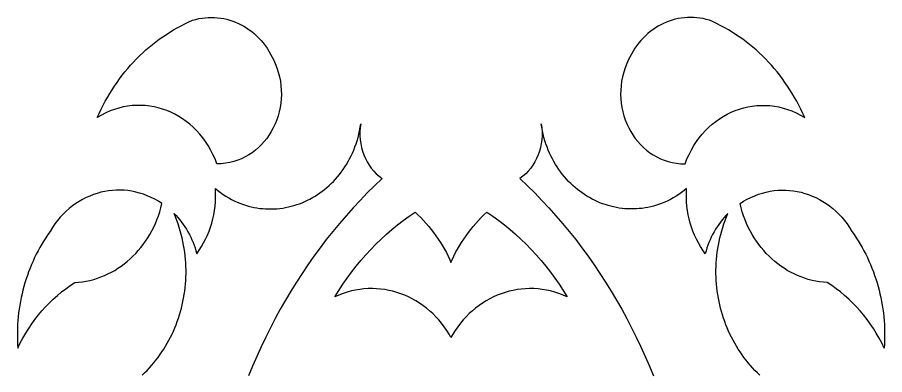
# Model space of a CAD drawing. Extents: x -3069 to -2029, y 258 to 1298.
# Drawn here: x -2590.7 to -2507.7, y 1200.5 to 1234.6 of the extents above; entities that cross this region are included whole.
import ezdxf

# ---------------------------------------------------------------- set-up
doc = ezdxf.new("R2010")
doc.units = 0
doc.layers.add('LAYER_1', color=18, linetype='CONTINUOUS')

msp = doc.modelspace()

# ---------------------------------------------------------------- linework, layer by layer
at = {"layer": 'LAYER_1'}
for points in [[(-2566.041, 1230.229), (-2565.873, 1229.807), (-2565.733, 1229.382), (-2565.621, 1228.955), (-2565.535, 1228.528), (-2565.477, 1228.1), (-2565.444, 1227.674), (-2565.437, 1227.251), (-2565.454, 1226.831), (-2565.495, 1226.415), (-2565.559, 1226.005), (-2565.646, 1225.602), (-2565.756, 1225.207), (-2565.886, 1224.821), (-2566.038, 1224.445), (-2566.21, 1224.08), (-2566.401, 1223.727), (-2566.612, 1223.388), (-2566.84, 1223.063), (-2567.087, 1222.753), (-2567.35, 1222.46), (-2567.63, 1222.185), (-2567.925, 1221.928), (-2568.236, 1221.692), (-2568.562, 1221.476), (-2568.901, 1221.282), (-2569.253, 1221.111), (-2569.618, 1220.964), (-2569.996, 1220.843), (-2570.384, 1220.748), (-2570.783, 1220.68), (-2570.987, 1220.657), (-2571.193, 1220.641), (-2571.401, 1220.632), (-2571.612, 1220.631), (-2571.791, 1221.091), (-2571.99, 1221.534), (-2572.209, 1221.959), (-2572.446, 1222.366), (-2572.701, 1222.754), (-2572.972, 1223.124), (-2573.26, 1223.475), (-2573.562, 1223.806), (-2573.879, 1224.118), (-2574.209, 1224.409), (-2574.551, 1224.68), (-2574.905, 1224.931), (-2575.27, 1225.16), (-2575.644, 1225.368), (-2576.027, 1225.553), (-2576.419, 1225.717), (-2576.817, 1225.859), (-2577.222, 1225.977), (-2577.633, 1226.073), (-2578.047, 1226.145), (-2578.466, 1226.193), (-2578.887, 1226.217), (-2579.31, 1226.217), (-2579.735, 1226.191), (-2580.159, 1226.141), (-2580.583, 1226.065), (-2581.005, 1225.963), (-2581.425, 1225.836), (-2581.841, 1225.681), (-2582.254, 1225.5), (-2582.661, 1225.292), (-2583.062, 1225.056), (-2582.884, 1225.453), (-2582.698, 1225.844), (-2582.504, 1226.229), (-2582.301, 1226.609), (-2582.092, 1226.983), (-2581.874, 1227.35), (-2581.649, 1227.712), (-2581.417, 1228.067), (-2581.177, 1228.415), (-2580.93, 1228.757), (-2580.676, 1229.093), (-2580.416, 1229.421), (-2580.148, 1229.742), (-2579.874, 1230.057), (-2579.593, 1230.364), (-2579.306, 1230.663), (-2579.012, 1230.956), (-2578.713, 1231.24), (-2578.407, 1231.517), (-2578.096, 1231.786), (-2577.778, 1232.048), (-2577.455, 1232.301), (-2577.126, 1232.545), (-2576.792, 1232.782), (-2576.453, 1233.01), (-2576.108, 1233.23), (-2575.758, 1233.44), (-2575.404, 1233.642), (-2575.044, 1233.835), (-2574.68, 1234.019), (-2574.311, 1234.194), (-2573.938, 1234.359), (-2573.637, 1234.445), (-2573.336, 1234.514), (-2573.034, 1234.568), (-2572.733, 1234.606), (-2572.433, 1234.629), (-2572.133, 1234.636), (-2571.835, 1234.629), (-2571.538, 1234.607), (-2571.244, 1234.571), (-2570.953, 1234.52), (-2570.664, 1234.455), (-2570.38, 1234.377), (-2570.099, 1234.285), (-2569.822, 1234.179), (-2569.55, 1234.06), (-2569.283, 1233.928), (-2569.021, 1233.784), (-2568.766, 1233.627), (-2568.517, 1233.457), (-2568.274, 1233.276), (-2568.039, 1233.082), (-2567.811, 1232.877), (-2567.592, 1232.66), (-2567.38, 1232.432), (-2567.178, 1232.193), (-2566.985, 1231.944), (-2566.801, 1231.683), (-2566.627, 1231.412), (-2566.464, 1231.131), (-2566.312, 1230.84), (-2566.171, 1230.539)], [(-2532.347, 1230.229), (-2532.515, 1229.807), (-2532.655, 1229.382), (-2532.767, 1228.955), (-2532.853, 1228.528), (-2532.911, 1228.1), (-2532.944, 1227.674), (-2532.951, 1227.251), (-2532.934, 1226.831), (-2532.893, 1226.415), (-2532.829, 1226.005), (-2532.741, 1225.602), (-2532.632, 1225.207), (-2532.501, 1224.821), (-2532.35, 1224.445), (-2532.178, 1224.08), (-2531.987, 1223.727), (-2531.776, 1223.388), (-2531.548, 1223.063), (-2531.301, 1222.753), (-2531.038, 1222.46), (-2530.758, 1222.185), (-2530.462, 1221.928), (-2530.152, 1221.692), (-2529.826, 1221.476), (-2529.487, 1221.282), (-2529.135, 1221.111), (-2528.769, 1220.964), (-2528.392, 1220.843), (-2528.004, 1220.748), (-2527.604, 1220.68), (-2527.401, 1220.657), (-2527.195, 1220.641), (-2526.987, 1220.632), (-2526.776, 1220.631), (-2526.597, 1221.091), (-2526.398, 1221.534), (-2526.179, 1221.959), (-2525.942, 1222.366), (-2525.687, 1222.754), (-2525.416, 1223.124), (-2525.128, 1223.475), (-2524.826, 1223.806), (-2524.509, 1224.118), (-2524.179, 1224.409), (-2523.837, 1224.68), (-2523.483, 1224.931), (-2523.118, 1225.16), (-2522.744, 1225.368), (-2522.36, 1225.553), (-2521.969, 1225.717), (-2521.57, 1225.859), (-2521.166, 1225.977), (-2520.755, 1226.073), (-2520.341, 1226.145), (-2519.922, 1226.193), (-2519.501, 1226.217), (-2519.078, 1226.217), (-2518.653, 1226.191), (-2518.229, 1226.141), (-2517.805, 1226.065), (-2517.383, 1225.963), (-2516.963, 1225.836), (-2516.546, 1225.681), (-2516.134, 1225.5), (-2515.727, 1225.292), (-2515.326, 1225.056), (-2515.504, 1225.453), (-2515.69, 1225.844), (-2515.884, 1226.229), (-2516.086, 1226.609), (-2516.296, 1226.983), (-2516.514, 1227.35), (-2516.739, 1227.712), (-2516.971, 1228.067), (-2517.211, 1228.415), (-2517.458, 1228.757), (-2517.712, 1229.093), (-2517.972, 1229.421), (-2518.24, 1229.742), (-2518.514, 1230.057), (-2518.795, 1230.364), (-2519.082, 1230.663), (-2519.375, 1230.956), (-2519.675, 1231.24), (-2519.981, 1231.517), (-2520.292, 1231.786), (-2520.61, 1232.048), (-2520.933, 1232.301), (-2521.262, 1232.545), (-2521.596, 1232.782), (-2521.935, 1233.01), (-2522.28, 1233.23), (-2522.629, 1233.44), (-2522.984, 1233.642), (-2523.344, 1233.835), (-2523.708, 1234.019), (-2524.077, 1234.194), (-2524.45, 1234.359), (-2524.751, 1234.445), (-2525.052, 1234.514), (-2525.353, 1234.568), (-2525.655, 1234.606), (-2525.955, 1234.629), (-2526.255, 1234.636), (-2526.553, 1234.629), (-2526.849, 1234.607), (-2527.144, 1234.571), (-2527.435, 1234.52), (-2527.723, 1234.455), (-2528.008, 1234.377), (-2528.289, 1234.285), (-2528.566, 1234.179), (-2528.838, 1234.06), (-2529.105, 1233.928), (-2529.367, 1233.784), (-2529.622, 1233.627), (-2529.871, 1233.457), (-2530.114, 1233.276), (-2530.349, 1233.082), (-2530.576, 1232.877), (-2530.796, 1232.66), (-2531.007, 1232.432), (-2531.21, 1232.193), (-2531.403, 1231.944), (-2531.587, 1231.683), (-2531.76, 1231.412), (-2531.924, 1231.131), (-2532.076, 1230.84), (-2532.217, 1230.539)], [(-2576.873, 1216.819), (-2577.216, 1217.041), (-2577.566, 1217.241), (-2577.921, 1217.42), (-2578.28, 1217.579), (-2578.644, 1217.716), (-2579.011, 1217.833), (-2579.38, 1217.93), (-2579.752, 1218.006), (-2580.125, 1218.062), (-2580.499, 1218.098), (-2580.873, 1218.114), (-2581.246, 1218.11), (-2581.619, 1218.087), (-2581.989, 1218.045), (-2582.356, 1217.984), (-2582.721, 1217.903), (-2583.082, 1217.804), (-2583.438, 1217.686), (-2583.789, 1217.549), (-2584.134, 1217.394), (-2584.472, 1217.221), (-2584.804, 1217.03), (-2585.127, 1216.821), (-2585.443, 1216.595), (-2585.749, 1216.351), (-2586.045, 1216.089), (-2586.331, 1215.81), (-2586.606, 1215.515), (-2586.869, 1215.202), (-2587.119, 1214.873), (-2587.357, 1214.527), (-2587.581, 1214.164), (-2587.791, 1213.866), (-2587.994, 1213.563), (-2588.19, 1213.255), (-2588.38, 1212.943), (-2588.562, 1212.627), (-2588.737, 1212.306), (-2588.905, 1211.982), (-2589.066, 1211.653), (-2589.22, 1211.321), (-2589.367, 1210.986), (-2589.506, 1210.647), (-2589.638, 1210.304), (-2589.762, 1209.959), (-2589.879, 1209.611), (-2589.989, 1209.259), (-2590.091, 1208.905), (-2590.186, 1208.549), (-2590.273, 1208.19), (-2590.353, 1207.829), (-2590.424, 1207.466), (-2590.489, 1207.101), (-2590.545, 1206.734), (-2590.594, 1206.366), (-2590.635, 1205.996), (-2590.668, 1205.625), (-2590.693, 1205.252), (-2590.71, 1204.879), (-2590.719, 1204.504), (-2590.72, 1204.129), (-2590.713, 1203.753), (-2590.698, 1203.377), (-2590.675, 1203.001), (-2590.438, 1203.488), (-2590.186, 1203.964), (-2589.919, 1204.429), (-2589.636, 1204.882), (-2589.34, 1205.323), (-2589.03, 1205.751), (-2588.705, 1206.167), (-2588.368, 1206.569), (-2588.017, 1206.958), (-2587.654, 1207.333), (-2587.279, 1207.693), (-2586.891, 1208.038), (-2586.492, 1208.368), (-2586.082, 1208.683), (-2585.66, 1208.981), (-2585.229, 1209.263), (-2584.856, 1209.293), (-2584.488, 1209.339), (-2584.123, 1209.401), (-2583.764, 1209.479), (-2583.409, 1209.572), (-2583.059, 1209.68), (-2582.715, 1209.803), (-2582.376, 1209.941), (-2582.044, 1210.093), (-2581.718, 1210.258), (-2581.4, 1210.438), (-2581.088, 1210.631), (-2580.784, 1210.836), (-2580.488, 1211.055), (-2580.199, 1211.286), (-2579.92, 1211.528), (-2579.649, 1211.783), (-2579.387, 1212.05), (-2579.135, 1212.327), (-2578.893, 1212.615), (-2578.661, 1212.915), (-2578.439, 1213.224), (-2578.228, 1213.543), (-2578.029, 1213.872), (-2577.841, 1214.211), (-2577.664, 1214.559), (-2577.5, 1214.915), (-2577.348, 1215.28), (-2577.209, 1215.653), (-2577.084, 1216.034), (-2576.971, 1216.423)], [(-2521.515, 1216.819), (-2521.172, 1217.041), (-2520.822, 1217.241), (-2520.467, 1217.42), (-2520.108, 1217.579), (-2519.744, 1217.716), (-2519.377, 1217.833), (-2519.008, 1217.93), (-2518.636, 1218.006), (-2518.263, 1218.062), (-2517.889, 1218.098), (-2517.515, 1218.114), (-2517.142, 1218.11), (-2516.769, 1218.087), (-2516.399, 1218.045), (-2516.031, 1217.984), (-2515.667, 1217.903), (-2515.306, 1217.804), (-2514.95, 1217.686), (-2514.599, 1217.549), (-2514.254, 1217.394), (-2513.916, 1217.221), (-2513.584, 1217.03), (-2513.26, 1216.821), (-2512.945, 1216.595), (-2512.639, 1216.351), (-2512.343, 1216.089), (-2512.057, 1215.81), (-2511.782, 1215.515), (-2511.519, 1215.202), (-2511.269, 1214.873), (-2511.031, 1214.527), (-2510.807, 1214.164), (-2510.597, 1213.866), (-2510.394, 1213.563), (-2510.198, 1213.255), (-2510.008, 1212.943), (-2509.826, 1212.627), (-2509.651, 1212.306), (-2509.483, 1211.982), (-2509.322, 1211.653), (-2509.168, 1211.321), (-2509.021, 1210.986), (-2508.882, 1210.647), (-2508.75, 1210.304), (-2508.626, 1209.959), (-2508.508, 1209.611), (-2508.399, 1209.259), (-2508.297, 1208.905), (-2508.202, 1208.549), (-2508.115, 1208.19), (-2508.035, 1207.829), (-2507.963, 1207.466), (-2507.899, 1207.101), (-2507.843, 1206.734), (-2507.794, 1206.366), (-2507.753, 1205.996), (-2507.72, 1205.625), (-2507.695, 1205.252), (-2507.678, 1204.879), (-2507.669, 1204.504), (-2507.668, 1204.129), (-2507.675, 1203.753), (-2507.69, 1203.377), (-2507.713, 1203.001), (-2507.95, 1203.488), (-2508.202, 1203.964), (-2508.469, 1204.429), (-2508.751, 1204.882), (-2509.048, 1205.323), (-2509.358, 1205.751), (-2509.683, 1206.167), (-2510.02, 1206.569), (-2510.371, 1206.958), (-2510.734, 1207.333), (-2511.109, 1207.693), (-2511.497, 1208.038), (-2511.896, 1208.368), (-2512.306, 1208.683), (-2512.727, 1208.981), (-2513.159, 1209.263), (-2513.532, 1209.293), (-2513.9, 1209.339), (-2514.265, 1209.401), (-2514.624, 1209.479), (-2514.979, 1209.572), (-2515.329, 1209.68), (-2515.673, 1209.803), (-2516.012, 1209.941), (-2516.344, 1210.093), (-2516.669, 1210.258), (-2516.988, 1210.438), (-2517.3, 1210.631), (-2517.604, 1210.836), (-2517.9, 1211.055), (-2518.188, 1211.286), (-2518.468, 1211.528), (-2518.739, 1211.783), (-2519.001, 1212.05), (-2519.253, 1212.327), (-2519.495, 1212.615), (-2519.727, 1212.915), (-2519.949, 1213.224), (-2520.16, 1213.543), (-2520.359, 1213.872), (-2520.547, 1214.211), (-2520.724, 1214.559), (-2520.888, 1214.915), (-2521.04, 1215.28), (-2521.179, 1215.653), (-2521.304, 1216.034), (-2521.417, 1216.423)], [(-2549.194, 1204.023), (-2549.365, 1204.325), (-2549.593, 1204.689), (-2549.835, 1205.039), (-2550.091, 1205.375), (-2550.359, 1205.697), (-2550.64, 1206.004), (-2550.933, 1206.295), (-2551.237, 1206.572), (-2551.551, 1206.833), (-2551.876, 1207.078), (-2552.209, 1207.307), (-2552.552, 1207.519), (-2552.902, 1207.715), (-2553.26, 1207.894), (-2553.626, 1208.056), (-2553.997, 1208.2), (-2554.374, 1208.326), (-2554.757, 1208.435), (-2555.144, 1208.525), (-2555.535, 1208.596), (-2555.929, 1208.649), (-2556.326, 1208.682), (-2556.726, 1208.696), (-2557.127, 1208.691), (-2557.529, 1208.665), (-2557.931, 1208.619), (-2558.333, 1208.553), (-2558.735, 1208.466), (-2559.135, 1208.358), (-2559.533, 1208.228), (-2559.929, 1208.077), (-2560.321, 1207.904), (-2559.941, 1208.515), (-2559.546, 1209.114), (-2559.136, 1209.7), (-2558.712, 1210.273), (-2558.275, 1210.832), (-2557.824, 1211.378), (-2557.359, 1211.909), (-2556.882, 1212.427), (-2556.392, 1212.929), (-2555.889, 1213.417), (-2555.374, 1213.889), (-2554.847, 1214.346), (-2554.309, 1214.788), (-2553.759, 1215.213), (-2553.199, 1215.622), (-2552.627, 1216.014), (-2552.354, 1215.755), (-2552.087, 1215.488), (-2551.827, 1215.215), (-2551.573, 1214.934), (-2551.326, 1214.647), (-2551.087, 1214.353), (-2550.855, 1214.053), (-2550.631, 1213.747), (-2550.415, 1213.435), (-2550.207, 1213.117), (-2550.008, 1212.793), (-2549.818, 1212.464), (-2549.637, 1212.13), (-2549.465, 1211.79), (-2549.303, 1211.446), (-2549.194, 1211.196), (-2549.085, 1211.446), (-2548.923, 1211.79), (-2548.751, 1212.13), (-2548.57, 1212.464), (-2548.38, 1212.793), (-2548.181, 1213.117), (-2547.973, 1213.435), (-2547.757, 1213.747), (-2547.533, 1214.053), (-2547.301, 1214.353), (-2547.062, 1214.647), (-2546.815, 1214.934), (-2546.561, 1215.215), (-2546.301, 1215.488), (-2546.034, 1215.755), (-2545.761, 1216.014), (-2545.189, 1215.622), (-2544.629, 1215.213), (-2544.079, 1214.788), (-2543.541, 1214.346), (-2543.014, 1213.889), (-2542.499, 1213.417), (-2541.996, 1212.929), (-2541.506, 1212.427), (-2541.029, 1211.909), (-2540.564, 1211.378), (-2540.113, 1210.832), (-2539.676, 1210.273), (-2539.252, 1209.7), (-2538.842, 1209.114), (-2538.447, 1208.515), (-2538.066, 1207.904), (-2538.459, 1208.077), (-2538.855, 1208.228), (-2539.253, 1208.358), (-2539.653, 1208.466), (-2540.054, 1208.553), (-2540.457, 1208.619), (-2540.859, 1208.665), (-2541.261, 1208.691), (-2541.662, 1208.696), (-2542.062, 1208.682), (-2542.459, 1208.649), (-2542.853, 1208.596), (-2543.244, 1208.525), (-2543.631, 1208.435), (-2544.014, 1208.326), (-2544.391, 1208.2), (-2544.762, 1208.056), (-2545.127, 1207.894), (-2545.486, 1207.715), (-2545.836, 1207.519), (-2546.179, 1207.307), (-2546.512, 1207.078), (-2546.837, 1206.833), (-2547.151, 1206.572), (-2547.455, 1206.295), (-2547.748, 1206.004), (-2548.029, 1205.697), (-2548.297, 1205.375), (-2548.553, 1205.039), (-2548.795, 1204.689), (-2549.023, 1204.325)]]:
    msp.add_lwpolyline(points, close=True, dxfattribs=at)
for points in [[(-2578.764, 1200.416), (-2578.53, 1200.639), (-2578.301, 1200.868), (-2578.079, 1201.103), (-2577.862, 1201.344), (-2577.652, 1201.59), (-2577.448, 1201.842), (-2577.251, 1202.1), (-2577.06, 1202.362), (-2576.876, 1202.63), (-2576.698, 1202.902), (-2576.527, 1203.179), (-2576.362, 1203.461), (-2576.204, 1203.747), (-2576.053, 1204.038), (-2575.909, 1204.332), (-2575.772, 1204.63), (-2575.642, 1204.932), (-2575.519, 1205.237), (-2575.404, 1205.546), (-2575.295, 1205.858), (-2575.194, 1206.173), (-2575.1, 1206.491), (-2575.013, 1206.811), (-2574.934, 1207.135), (-2574.863, 1207.46), (-2574.799, 1207.788), (-2574.743, 1208.117), (-2574.694, 1208.449), (-2574.654, 1208.782), (-2574.621, 1209.117), (-2574.596, 1209.453), (-2574.579, 1209.79), (-2574.57, 1210.129), (-2574.57, 1210.468), (-2574.577, 1210.808), (-2574.593, 1211.148), (-2574.617, 1211.489), (-2574.649, 1211.83), (-2574.69, 1212.171), (-2574.74, 1212.512), (-2574.798, 1212.853), (-2574.865, 1213.193), (-2574.94, 1213.532), (-2575.024, 1213.871), (-2575.117, 1214.209), (-2575.219, 1214.545), (-2575.33, 1214.881), (-2575.45, 1215.215), (-2575.579, 1215.547), (-2575.717, 1215.877), (-2575.525, 1215.68), (-2575.339, 1215.477), (-2575.161, 1215.267), (-2574.99, 1215.05), (-2574.826, 1214.827), (-2574.669, 1214.598), (-2574.52, 1214.363), (-2574.379, 1214.123), (-2574.245, 1213.877), (-2574.119, 1213.626), (-2574.002, 1213.371), (-2573.892, 1213.11), (-2573.791, 1212.846), (-2573.698, 1212.577), (-2573.614, 1212.304), (-2573.538, 1212.027), (-2573.304, 1212.361), (-2573.084, 1212.706), (-2572.881, 1213.06), (-2572.694, 1213.424), (-2572.522, 1213.796), (-2572.367, 1214.176), (-2572.229, 1214.563), (-2572.107, 1214.957), (-2572.002, 1215.356), (-2571.914, 1215.761), (-2571.843, 1216.17), (-2571.79, 1216.583), (-2571.755, 1216.999), (-2571.737, 1217.417), (-2571.737, 1217.838), (-2571.756, 1218.26), (-2571.507, 1218.06), (-2571.254, 1217.872), (-2570.999, 1217.694), (-2570.741, 1217.528), (-2570.48, 1217.373), (-2570.217, 1217.229), (-2569.951, 1217.096), (-2569.684, 1216.973), (-2569.415, 1216.861), (-2569.144, 1216.76), (-2568.871, 1216.669), (-2568.598, 1216.589), (-2568.324, 1216.518), (-2568.049, 1216.458), (-2567.773, 1216.409), (-2567.497, 1216.369), (-2567.221, 1216.339), (-2566.944, 1216.319), (-2566.669, 1216.308), (-2566.393, 1216.308), (-2566.118, 1216.316), (-2565.844, 1216.335), (-2565.571, 1216.362), (-2565.3, 1216.4), (-2565.03, 1216.446), (-2564.761, 1216.501), (-2564.495, 1216.565), (-2564.23, 1216.639), (-2563.968, 1216.721), (-2563.709, 1216.812), (-2563.452, 1216.911), (-2563.198, 1217.019), (-2562.947, 1217.136), (-2562.699, 1217.261), (-2562.455, 1217.394), (-2562.215, 1217.535), (-2561.978, 1217.685), (-2561.746, 1217.842), (-2561.518, 1218.008), (-2561.295, 1218.181), (-2561.076, 1218.362), (-2560.862, 1218.551), (-2560.654, 1218.747), (-2560.451, 1218.951), (-2560.253, 1219.162), (-2560.061, 1219.38), (-2559.876, 1219.606), (-2559.696, 1219.839), (-2559.523, 1220.078), (-2559.356, 1220.325), (-2559.196, 1220.578), (-2559.043, 1220.839), (-2558.898, 1221.105), (-2558.759, 1221.379), (-2558.629, 1221.659), (-2558.506, 1221.945), (-2558.391, 1222.238), (-2558.285, 1222.536), (-2558.187, 1222.841), (-2558.097, 1223.152), (-2558.016, 1223.469), (-2557.945, 1223.792), (-2557.883, 1224.12), (-2557.83, 1224.454), (-2557.883, 1224.071), (-2557.91, 1223.689), (-2557.911, 1223.308), (-2557.886, 1222.931), (-2557.836, 1222.559), (-2557.761, 1222.194), (-2557.663, 1221.837), (-2557.54, 1221.488), (-2557.395, 1221.151), (-2557.228, 1220.826), (-2557.039, 1220.514), (-2556.829, 1220.218), (-2556.598, 1219.938), (-2556.347, 1219.676), (-2556.076, 1219.434), (-2555.787, 1219.213), (-2556.504, 1218.532), (-2557.207, 1217.837), (-2557.896, 1217.128), (-2558.572, 1216.405), (-2559.234, 1215.667), (-2559.881, 1214.917), (-2560.514, 1214.153), (-2561.132, 1213.376), (-2561.736, 1212.586), (-2562.326, 1211.784), (-2562.9, 1210.97), (-2563.459, 1210.144), (-2564.003, 1209.306), (-2564.532, 1208.456), (-2565.045, 1207.596), (-2565.543, 1206.724), (-2566.025, 1205.842), (-2566.491, 1204.949), (-2566.941, 1204.047), (-2567.374, 1203.134), (-2567.791, 1202.212), (-2568.192, 1201.28), (-2568.576, 1200.34)], [(-2519.624, 1200.416), (-2519.858, 1200.639), (-2520.087, 1200.868), (-2520.309, 1201.103), (-2520.526, 1201.344), (-2520.736, 1201.59), (-2520.94, 1201.842), (-2521.137, 1202.1), (-2521.328, 1202.362), (-2521.512, 1202.63), (-2521.69, 1202.902), (-2521.861, 1203.179), (-2522.026, 1203.461), (-2522.184, 1203.747), (-2522.335, 1204.038), (-2522.479, 1204.332), (-2522.616, 1204.63), (-2522.746, 1204.932), (-2522.869, 1205.237), (-2522.984, 1205.546), (-2523.093, 1205.858), (-2523.194, 1206.173), (-2523.288, 1206.491), (-2523.375, 1206.811), (-2523.454, 1207.135), (-2523.525, 1207.46), (-2523.589, 1207.788), (-2523.645, 1208.117), (-2523.694, 1208.449), (-2523.734, 1208.782), (-2523.767, 1209.117), (-2523.792, 1209.453), (-2523.809, 1209.79), (-2523.818, 1210.129), (-2523.818, 1210.468), (-2523.811, 1210.808), (-2523.795, 1211.148), (-2523.771, 1211.489), (-2523.738, 1211.83), (-2523.697, 1212.171), (-2523.648, 1212.512), (-2523.59, 1212.853), (-2523.523, 1213.193), (-2523.448, 1213.532), (-2523.364, 1213.871), (-2523.271, 1214.209), (-2523.169, 1214.545), (-2523.058, 1214.881), (-2522.938, 1215.215), (-2522.809, 1215.547), (-2522.671, 1215.877), (-2522.863, 1215.68), (-2523.048, 1215.477), (-2523.227, 1215.267), (-2523.398, 1215.05), (-2523.562, 1214.827), (-2523.719, 1214.598), (-2523.868, 1214.363), (-2524.009, 1214.123), (-2524.143, 1213.877), (-2524.269, 1213.626), (-2524.386, 1213.371), (-2524.496, 1213.11), (-2524.597, 1212.846), (-2524.69, 1212.577), (-2524.774, 1212.304), (-2524.849, 1212.027), (-2525.084, 1212.361), (-2525.303, 1212.706), (-2525.507, 1213.06), (-2525.694, 1213.424), (-2525.866, 1213.796), (-2526.021, 1214.176), (-2526.159, 1214.563), (-2526.281, 1214.957), (-2526.386, 1215.356), (-2526.474, 1215.761), (-2526.545, 1216.17), (-2526.598, 1216.583), (-2526.633, 1216.999), (-2526.651, 1217.417), (-2526.651, 1217.838), (-2526.632, 1218.26), (-2526.881, 1218.06), (-2527.134, 1217.872), (-2527.389, 1217.694), (-2527.647, 1217.528), (-2527.908, 1217.373), (-2528.171, 1217.229), (-2528.437, 1217.096), (-2528.704, 1216.973), (-2528.973, 1216.861), (-2529.244, 1216.76), (-2529.516, 1216.669), (-2529.79, 1216.589), (-2530.064, 1216.518), (-2530.339, 1216.458), (-2530.615, 1216.409), (-2530.891, 1216.369), (-2531.167, 1216.339), (-2531.443, 1216.319), (-2531.719, 1216.308), (-2531.995, 1216.308), (-2532.27, 1216.316), (-2532.544, 1216.335), (-2532.816, 1216.362), (-2533.088, 1216.4), (-2533.358, 1216.446), (-2533.627, 1216.501), (-2533.893, 1216.565), (-2534.158, 1216.639), (-2534.42, 1216.721), (-2534.679, 1216.812), (-2534.936, 1216.911), (-2535.19, 1217.019), (-2535.441, 1217.136), (-2535.689, 1217.261), (-2535.933, 1217.394), (-2536.173, 1217.535), (-2536.41, 1217.685), (-2536.642, 1217.842), (-2536.87, 1218.008), (-2537.093, 1218.181), (-2537.312, 1218.362), (-2537.525, 1218.551), (-2537.734, 1218.747), (-2537.937, 1218.951), (-2538.135, 1219.162), (-2538.326, 1219.38), (-2538.512, 1219.606), (-2538.692, 1219.839), (-2538.865, 1220.078), (-2539.032, 1220.325), (-2539.192, 1220.578), (-2539.345, 1220.839), (-2539.49, 1221.105), (-2539.628, 1221.379), (-2539.759, 1221.659), (-2539.882, 1221.945), (-2539.997, 1222.238), (-2540.103, 1222.536), (-2540.201, 1222.841), (-2540.291, 1223.152), (-2540.371, 1223.469), (-2540.443, 1223.792), (-2540.505, 1224.12), (-2540.558, 1224.454), (-2540.504, 1224.071), (-2540.477, 1223.689), (-2540.477, 1223.308), (-2540.502, 1222.931), (-2540.552, 1222.559), (-2540.627, 1222.194), (-2540.725, 1221.837), (-2540.847, 1221.488), (-2540.992, 1221.151), (-2541.16, 1220.826), (-2541.349, 1220.514), (-2541.559, 1220.218), (-2541.79, 1219.938), (-2542.041, 1219.676), (-2542.311, 1219.434), (-2542.601, 1219.213), (-2541.884, 1218.532), (-2541.181, 1217.837), (-2540.491, 1217.128), (-2539.816, 1216.405), (-2539.154, 1215.667), (-2538.507, 1214.917), (-2537.874, 1214.153), (-2537.255, 1213.376), (-2536.651, 1212.586), (-2536.062, 1211.784), (-2535.488, 1210.97), (-2534.929, 1210.144), (-2534.385, 1209.306), (-2533.856, 1208.456), (-2533.343, 1207.596), (-2532.845, 1206.724), (-2532.363, 1205.842), (-2531.897, 1204.949), (-2531.447, 1204.047), (-2531.014, 1203.134), (-2530.596, 1202.212), (-2530.196, 1201.28), (-2529.811, 1200.34)]]:
    msp.add_lwpolyline(points, dxfattribs=at)

doc.saveas('drawing.dxf')
